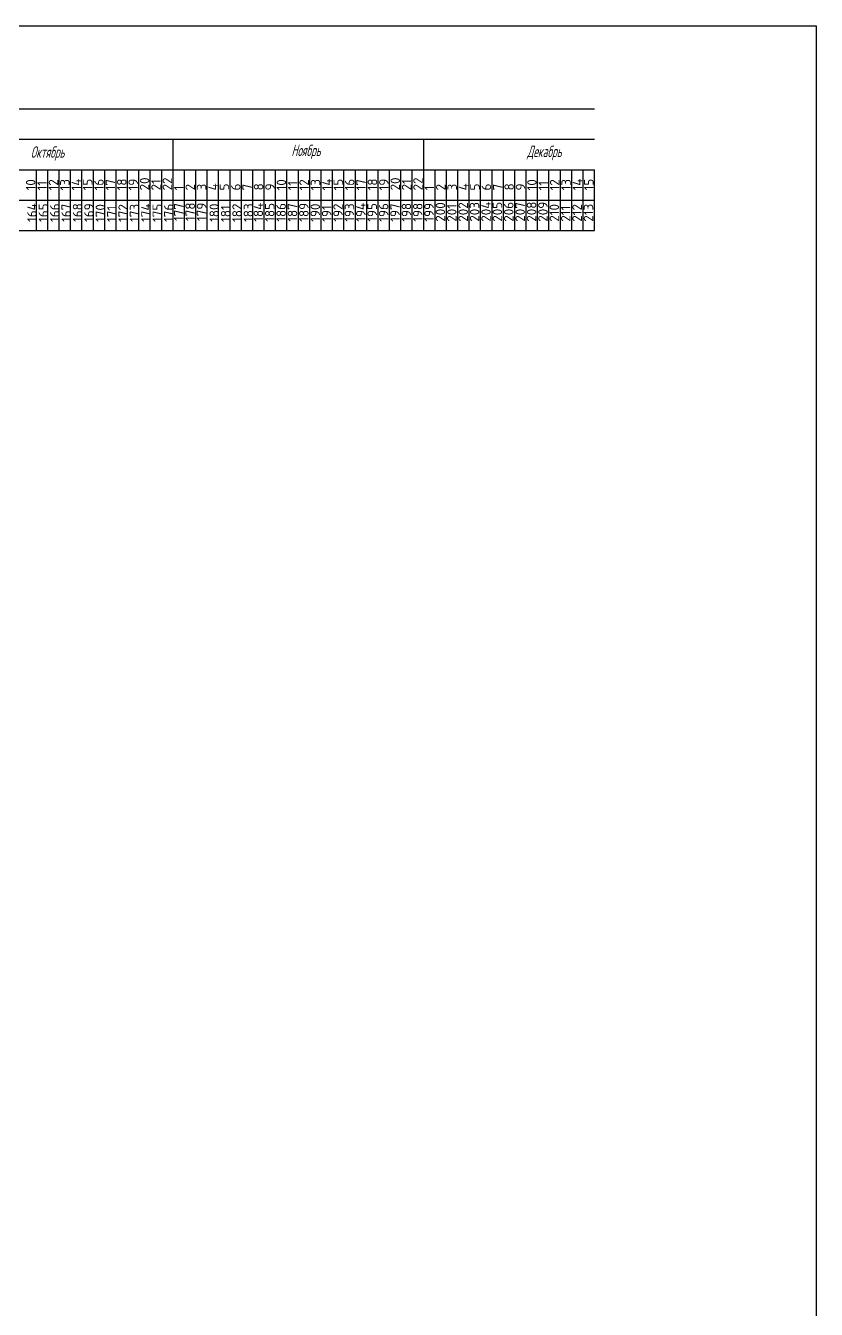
# Model space of a CAD drawing. Header units: millimetres. Extents: x 545956 to 559840, y 1708517 to 1711661.
# Drawn here: x 549149 to 549635, y 1708984 to 1709773 of the extents above; entities that cross this region are included whole.
import ezdxf

# ---------------------------------------------------------------- set-up
doc = ezdxf.new("R2010")
doc.units = ezdxf.units.MM
doc.header["$LTSCALE"] = 5
doc.layers.get('0').update_dxf_attribs({"lineweight": 30})
for name, color, linetype, lineweight in [('02 Тонкая линия', 3, 'Continuous', 25), ('ramochka', 18, 'Continuous', 50), ('text', 161, 'Continuous', 20)]:
    doc.layers.add(name, color=color, linetype=linetype, lineweight=lineweight)
doc.styles.add('GOST 2.304', font='CS_Gost2304.shx', dxfattribs={"width": 0.75, "oblique": 10})
doc.styles.get("Standard").update_dxf_attribs({"font": 'isocpeur.ttf'})

msp = doc.modelspace()

# ---------------------------------------------------------------- linework, layer by layer
at = {"ltscale": 0.1}
for p, q in [((547919.56, 1709772.91), (549634.88, 1709772.91)), ((549634.88, 1709772.91), (549634.88, 1708545.28))]:
    msp.add_line(p, q, dxfattribs=at)
at = {"color": 7, "linetype": 'ByBlock', "ltscale": 0.4}
msp.add_line((549239.55, 1709684.36), (549239.55, 1709703.03), dxfattribs=at)
at = {"layer": 'ramochka', "color": 7, "lineweight": 30}
for p, q in [((547982.26, 1709721.69), (549498.55, 1709721.69)), ((547982.26, 1709703.03), (549498.55, 1709703.03)), ((549239.55, 1709647.03), (549239.55, 1709703.03)), ((549393.55, 1709647.03), (549393.55, 1709703.03)), ((547982.26, 1709684.36), (549498.55, 1709684.36)), ((549155.55, 1709647.03), (549155.55, 1709684.36)), ((549162.55, 1709647.03), (549162.55, 1709684.36)), ((549162.55, 1709647.03), (549162.55, 1709684.36)), ((549169.55, 1709647.03), (549169.55, 1709684.36)), ((549176.55, 1709647.03), (549176.55, 1709684.36)), ((549183.55, 1709647.03), (549183.55, 1709684.36)), ((549190.55, 1709647.03), (549190.55, 1709684.36)), ((549197.55, 1709647.03), (549197.55, 1709684.36)), ((549204.55, 1709647.03), (549204.55, 1709684.36)), ((549211.55, 1709647.03), (549211.55, 1709684.36)), ((549218.55, 1709647.03), (549218.55, 1709684.36)), ((549225.55, 1709647.03), (549225.55, 1709684.36)), ((549232.55, 1709647.03), (549232.55, 1709684.36)), ((549246.55, 1709647.03), (549246.55, 1709684.36)), ((549253.55, 1709647.03), (549253.55, 1709684.36)), ((549260.55, 1709647.03), (549260.55, 1709684.36)), ((549267.55, 1709647.03), (549267.55, 1709684.36)), ((549274.55, 1709647.03), (549274.55, 1709684.36)), ((549281.55, 1709647.03), (549281.55, 1709684.36)), ((549288.55, 1709647.03), (549288.55, 1709684.36)), ((549295.55, 1709647.03), (549295.55, 1709684.36)), ((549302.55, 1709647.03), (549302.55, 1709684.36)), ((549309.55, 1709647.03), (549309.55, 1709684.36)), ((549316.55, 1709647.03), (549316.55, 1709684.36)), ((549323.55, 1709647.03), (549323.55, 1709684.36)), ((549330.55, 1709647.03), (549330.55, 1709684.36)), ((549337.55, 1709647.03), (549337.55, 1709684.36)), ((549344.55, 1709647.03), (549344.55, 1709684.36)), ((549351.55, 1709647.03), (549351.55, 1709684.36)), ((549358.55, 1709647.03), (549358.55, 1709684.36)), ((549365.55, 1709647.03), (549365.55, 1709684.36)), ((549372.55, 1709647.03), (549372.55, 1709684.36)), ((549379.55, 1709647.03), (549379.55, 1709684.36)), ((549386.55, 1709647.03), (549386.55, 1709684.36)), ((549393.55, 1709647.03), (549393.55, 1709684.36)), ((549400.55, 1709647.03), (549400.55, 1709684.36)), ((549407.55, 1709647.03), (549407.55, 1709684.36)), ((549414.55, 1709647.03), (549414.55, 1709684.36)), ((549421.55, 1709647.03), (549421.55, 1709684.36)), ((549428.55, 1709647.03), (549428.55, 1709684.36)), ((549435.55, 1709647.03), (549435.55, 1709684.36)), ((549442.55, 1709647.03), (549442.55, 1709684.36)), ((549449.55, 1709647.03), (549449.55, 1709684.36)), ((549449.55, 1709647.03), (549449.55, 1709684.36)), ((549456.55, 1709647.03), (549456.55, 1709684.36)), ((549463.55, 1709647.03), (549463.55, 1709684.36)), ((549463.55, 1709647.03), (549463.55, 1709684.36)), ((549470.55, 1709647.03), (549470.55, 1709684.36)), ((549470.55, 1709647.03), (549470.55, 1709684.36)), ((549477.55, 1709647.03), (549477.55, 1709684.36)), ((549477.55, 1709647.03), (549477.55, 1709684.36)), ((549484.55, 1709647.03), (549484.55, 1709684.36)), ((549484.55, 1709647.03), (549484.55, 1709684.36)), ((549491.55, 1709647.03), (549491.55, 1709684.36)), ((549491.55, 1709647.03), (549491.55, 1709684.36)), ((549498.55, 1709647.03), (549498.55, 1709684.36)), ((549498.55, 1709647.03), (549498.55, 1709684.36)), ((547982.26, 1709665.69), (549498.55, 1709665.69)), ((548018.41, 1709665.69), (549498.55, 1709665.69)), ((547982.26, 1709647.03), (549498.55, 1709647.03))]:
    msp.add_line(p, q, dxfattribs=at)

# ---------------------------------------------------------------- texts
at = {"layer": '02 Тонкая линия', "color": 7, "width": 0.0841, "attachment_point": 1, "rotation": 90}
for s, insert, char_height in [('{\\fISOCPEUR|b0|i0|c204|p34;10}', (549149.12, 1709671.6), 5.8333), ('{\\fISOCPEUR|b0|i0|c204|p34;11}', (549156.12, 1709671.6), 5.8333), ('{\\fISOCPEUR|b0|i0|c204|p34;12}', (549163.12, 1709671.6), 5.8333), ('{\\fISOCPEUR|b0|i0|c204|p34;13}', (549170.12, 1709671.6), 5.8333), ('{\\fISOCPEUR|b0|i0|c204|p34;14}', (549177.12, 1709671.6), 5.8333), ('{\\fISOCPEUR|b0|i0|c204|p34;15}', (549184.12, 1709671.6), 5.8333), ('{\\fISOCPEUR|b0|i0|c204|p34;16}', (549191.12, 1709671.6), 5.8333), ('{\\fISOCPEUR|b0|i0|c204|p34;17}', (549198.12, 1709671.6), 5.8333), ('{\\fISOCPEUR|b0|i0|c204|p34;18}', (549205.12, 1709671.6), 5.8333), ('{\\fISOCPEUR|b0|i0|c204|p34;19}', (549212.12, 1709671.6), 5.8333), ('{\\fISOCPEUR|b0|i0|c204|p34;20}', (549219.12, 1709671.6), 5.8333), ('{\\fISOCPEUR|b0|i0|c204|p34;21}', (549226.12, 1709671.6), 5.8333), ('{\\fISOCPEUR|b0|i0|c204|p34;22}', (549233.12, 1709671.6), 5.8333), ('{\\fISOCPEUR|b0|i0|c204|p34;1}', (549240.17, 1709671.6), 5.8333), ('{\\fISOCPEUR|b0|i0|c204|p34;2}', (549247.17, 1709671.6), 5.8333), ('{\\fISOCPEUR|b0|i0|c204|p34;3}', (549254.17, 1709671.6), 5.8333), ('{\\fISOCPEUR|b0|i0|c204|p34;4}', (549261.17, 1709671.6), 5.8333), ('{\\fISOCPEUR|b0|i0|c204|p34;5}', (549268.17, 1709671.6), 5.8333), ('{\\fISOCPEUR|b0|i0|c204|p34;6}', (549275.17, 1709671.6), 5.8333), ('{\\fISOCPEUR|b0|i0|c204|p34;7}', (549282.17, 1709671.6), 5.8333), ('{\\fISOCPEUR|b0|i0|c204|p34;8}', (549289.17, 1709671.6), 5.8333), ('{\\fISOCPEUR|b0|i0|c204|p34;9}', (549296.17, 1709671.6), 5.8333), ('{\\fISOCPEUR|b0|i0|c204|p34;10}', (549303.17, 1709671.6), 5.8333), ('{\\fISOCPEUR|b0|i0|c204|p34;11}', (549310.17, 1709671.6), 5.8333), ('{\\fISOCPEUR|b0|i0|c204|p34;12}', (549317.17, 1709671.6), 5.8333), ('{\\fISOCPEUR|b0|i0|c204|p34;13}', (549324.17, 1709671.6), 5.8333), ('{\\fISOCPEUR|b0|i0|c204|p34;14}', (549331.17, 1709671.6), 5.8333), ('{\\fISOCPEUR|b0|i0|c204|p34;15}', (549338.17, 1709671.6), 5.8333), ('{\\fISOCPEUR|b0|i0|c204|p34;16}', (549345.17, 1709671.6), 5.8333), ('{\\fISOCPEUR|b0|i0|c204|p34;17}', (549352.17, 1709671.6), 5.8333), ('{\\fISOCPEUR|b0|i0|c204|p34;18}', (549359.17, 1709671.6), 5.8333), ('{\\fISOCPEUR|b0|i0|c204|p34;19}', (549366.17, 1709671.6), 5.8333), ('{\\fISOCPEUR|b0|i0|c204|p34;20}', (549373.17, 1709671.6), 5.8333), ('{\\fISOCPEUR|b0|i0|c204|p34;21}', (549380.17, 1709671.6), 5.8333), ('{\\fISOCPEUR|b0|i0|c204|p34;22}', (549387.17, 1709671.6), 5.8333), ('{\\fISOCPEUR|b0|i0|c204|p34;1}', (549394.17, 1709671.6), 5.8333), ('{\\fISOCPEUR|b0|i0|c204|p34;2}', (549401.17, 1709671.6), 5.8333), ('{\\fISOCPEUR|b0|i0|c204|p34;3}', (549408.17, 1709671.6), 5.8333), ('{\\fISOCPEUR|b0|i0|c204|p34;4}', (549415.17, 1709671.6), 5.8333), ('{\\fISOCPEUR|b0|i0|c204|p34;5}', (549422.17, 1709671.6), 5.8333), ('{\\fISOCPEUR|b0|i0|c204|p34;6}', (549429.17, 1709671.6), 5.8333), ('{\\fISOCPEUR|b0|i0|c204|p34;7}', (549436.17, 1709671.6), 5.8333), ('{\\fISOCPEUR|b0|i0|c204|p34;8}', (549443.17, 1709671.6), 5.8333), ('{\\fISOCPEUR|b0|i0|c204|p34;9}', (549450.17, 1709671.6), 5.8333), ('{\\fISOCPEUR|b0|i0|c204|p34;10}', (549457.17, 1709671.6), 5.8333), ('11', (549464.17, 1709671.6), 5.833), ('12', (549471.17, 1709671.6), 5.833), ('13', (549478.17, 1709671.6), 5.833), ('14', (549485.17, 1709671.6), 5.833), ('15', (549492.17, 1709671.6), 5.833), ('{\\fISOCPEUR|b0|i0|c204|p34;204}', (549428.94, 1709652.36), 5.8333), ('{\\fISOCPEUR|b0|i0|c204|p34;164}', (549149.93, 1709652.22), 5.8333), ('{\\fISOCPEUR|b0|i0|c204|p34;165}', (549156.93, 1709652.22), 5.8333), ('{\\fISOCPEUR|b0|i0|c204|p34;166}', (549163.93, 1709652.22), 5.8333), ('{\\fISOCPEUR|b0|i0|c204|p34;167}', (549170.93, 1709652.22), 5.8333), ('{\\fISOCPEUR|b0|i0|c204|p34;168}', (549177.93, 1709652.22), 5.8333), ('{\\fISOCPEUR|b0|i0|c204|p34;169}', (549184.93, 1709652.22), 5.8333), ('{\\fISOCPEUR|b0|i0|c204|p34;170}', (549191.93, 1709652.22), 5.8333), ('{\\fISOCPEUR|b0|i0|c204|p34;171}', (549198.93, 1709652.22), 5.8333), ('{\\fISOCPEUR|b0|i0|c204|p34;172}', (549205.93, 1709652.22), 5.8333), ('{\\fISOCPEUR|b0|i0|c204|p34;173}', (549212.93, 1709652.22), 5.8333), ('{\\fISOCPEUR|b0|i0|c204|p34;174}', (549219.93, 1709652.22), 5.8333), ('{\\fISOCPEUR|b0|i0|c204|p34;175}', (549226.93, 1709652.22), 5.8333), ('{\\fISOCPEUR|b0|i0|c204|p34;176}', (549233.93, 1709652.22), 5.8333), ('{\\fISOCPEUR|b0|i0|c204|p34;177}', (549240.13, 1709652.78), 5.8333), ('{\\fISOCPEUR|b0|i0|c204|p34;178}', (549247.13, 1709652.78), 5.8333), ('{\\fISOCPEUR|b0|i0|c204|p34;179}', (549254.13, 1709652.78), 5.8333), ('{\\fISOCPEUR|b0|i0|c204|p34;180}', (549261.93, 1709652.22), 5.8333), ('{\\fISOCPEUR|b0|i0|c204|p34;181}', (549268.93, 1709652.22), 5.8333), ('{\\fISOCPEUR|b0|i0|c204|p34;182}', (549275.93, 1709652.22), 5.8333), ('{\\fISOCPEUR|b0|i0|c204|p34;183}', (549282.93, 1709652.22), 5.8333), ('{\\fISOCPEUR|b0|i0|c204|p34;184}', (549289.01, 1709652.34), 5.8333), ('{\\fISOCPEUR|b0|i0|c204|p34;185}', (549296.01, 1709652.34), 5.8333), ('{\\fISOCPEUR|b0|i0|c204|p34;186}', (549303.01, 1709652.34), 5.8333), ('{\\fISOCPEUR|b0|i0|c204|p34;187}', (549310.01, 1709652.34), 5.8333), ('{\\fISOCPEUR|b0|i0|c204|p34;189}', (549317.01, 1709652.34), 5.8333), ('{\\fISOCPEUR|b0|i0|c204|p34;190}', (549324.01, 1709652.34), 5.8333), ('{\\fISOCPEUR|b0|i0|c204|p34;191}', (549331.01, 1709652.34), 5.8333), ('{\\fISOCPEUR|b0|i0|c204|p34;192}', (549338.01, 1709652.34), 5.8333), ('{\\fISOCPEUR|b0|i0|c204|p34;193}', (549345.01, 1709652.34), 5.8333), ('{\\fISOCPEUR|b0|i0|c204|p34;194}', (549352.01, 1709652.34), 5.8333), ('{\\fISOCPEUR|b0|i0|c204|p34;195}', (549359.01, 1709652.34), 5.8333), ('{\\fISOCPEUR|b0|i0|c204|p34;196}', (549366.01, 1709652.34), 5.8333), ('{\\fISOCPEUR|b0|i0|c204|p34;197}', (549373.01, 1709652.34), 5.8333), ('{\\fISOCPEUR|b0|i0|c204|p34;198}', (549380.01, 1709652.34), 5.8333), ('{\\fISOCPEUR|b0|i0|c204|p34;198}', (549387.01, 1709652.34), 5.8333), ('{\\fISOCPEUR|b0|i0|c204|p34;199}', (549393.94, 1709652.36), 5.8333), ('{\\fISOCPEUR|b0|i0|c204|p34;200}', (549400.94, 1709652.36), 5.8333), ('{\\fISOCPEUR|b0|i0|c204|p34;201}', (549407.94, 1709652.36), 5.8333), ('{\\fISOCPEUR|b0|i0|c204|p34;202}', (549414.94, 1709652.36), 5.8333), ('{\\fISOCPEUR|b0|i0|c204|p34;203}', (549421.94, 1709652.36), 5.8333), ('{\\fISOCPEUR|b0|i0|c204|p34;205}', (549435.94, 1709652.36), 5.8333), ('{\\fISOCPEUR|b0|i0|c204|p34;206}', (549442.94, 1709652.36), 5.8333), ('{\\fISOCPEUR|b0|i0|c204|p34;207}', (549449.94, 1709652.36), 5.8333), ('{\\fISOCPEUR|b0|i0|c204|p34;208}', (549456.94, 1709652.36), 5.8333), ('209', (549463.94, 1709652.36), 5.833), ('210', (549470.94, 1709652.36), 5.833), ('211', (549477.94, 1709652.36), 5.833), ('212', (549484.94, 1709652.36), 5.833), ('213', (549491.94, 1709652.36), 5.833)]:
    msp.add_mtext(s, dxfattribs=dict(at, insert=insert, char_height=char_height))
at = {"layer": 'text', "color": 7, "ltscale": 0.5, "char_height": 7, "width": 77, "attachment_point": 5, "style": 'GOST 2.304'}
for s, insert in [('{\\Q15;Октябрь}', (549162.39, 1709694.27)), ('{\\Q15;Ноябрь}', (549321.21, 1709695.27)), ('{\\Q15;Декабрь}', (549467.73, 1709694.65))]:
    msp.add_mtext(s, dxfattribs=dict(at, insert=insert))

doc.saveas('drawing.dxf')
